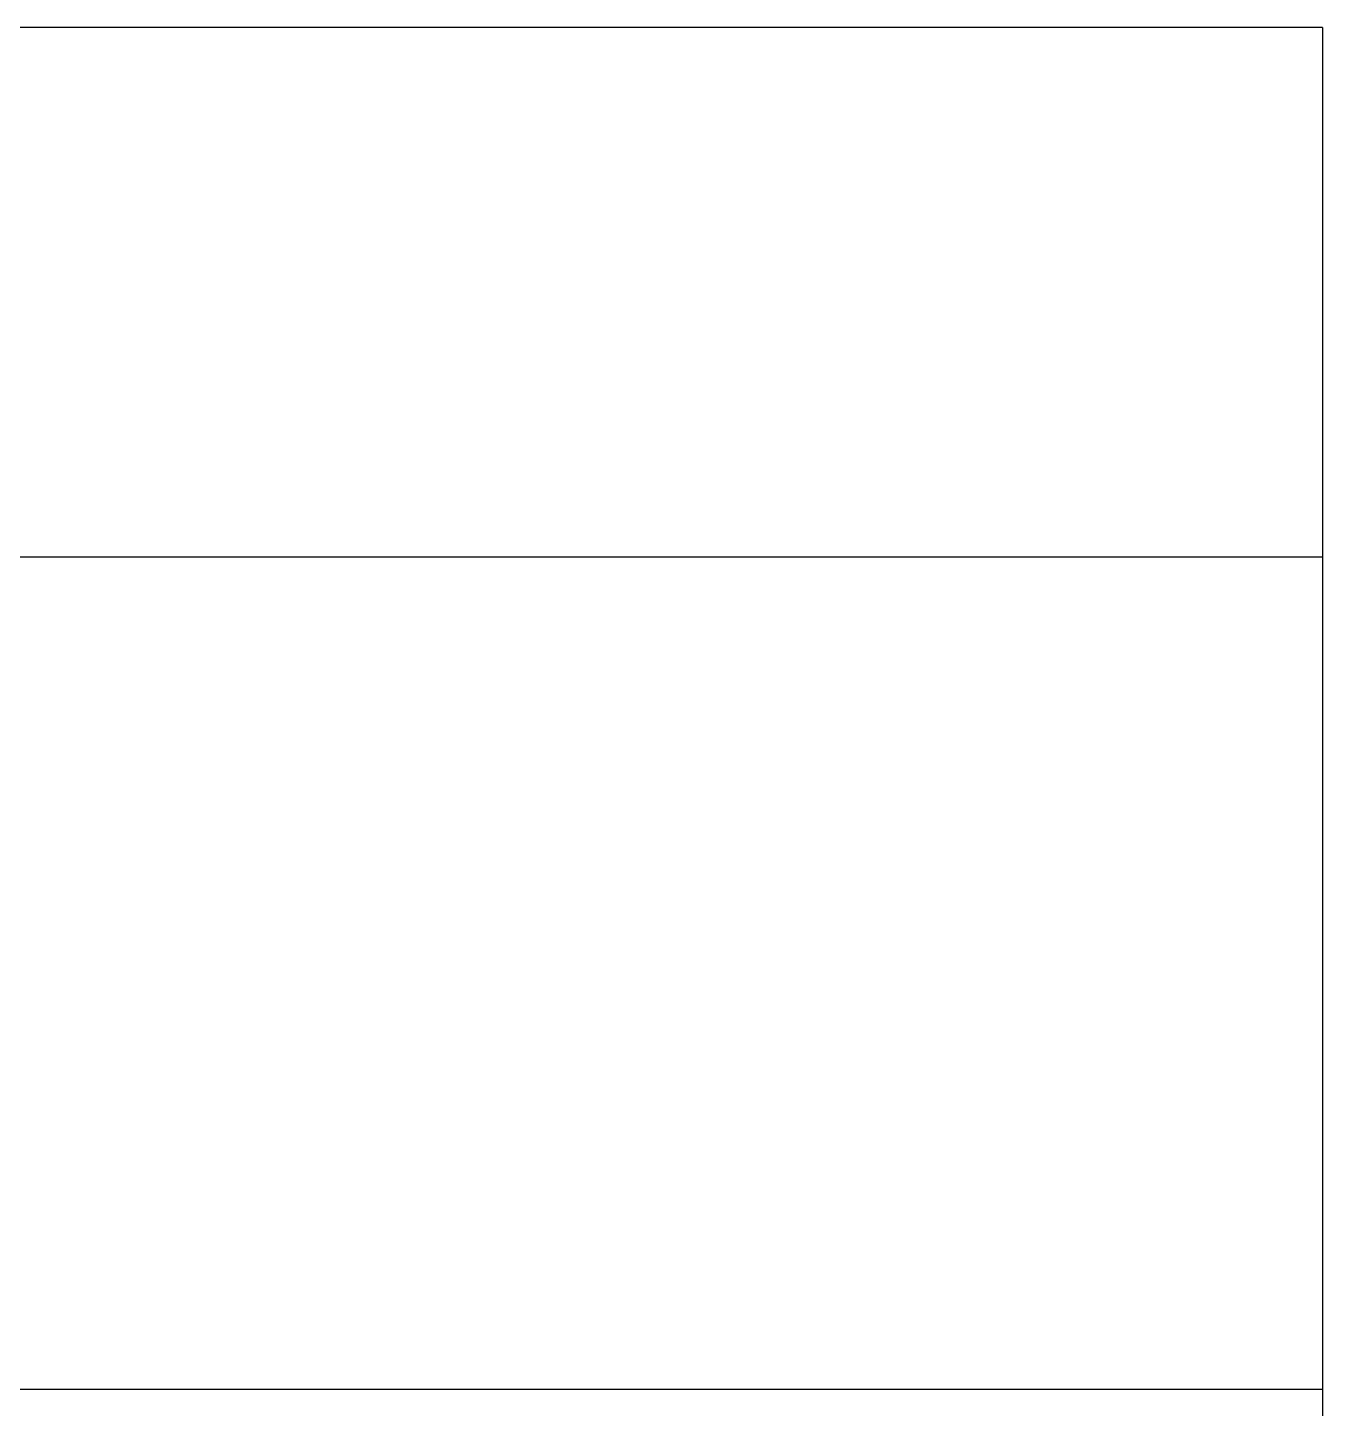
# Model space of a CAD drawing. Header units: millimetres. Extents: x 5 to 430, y 5 to 292.
# Drawn here: x 115.434 to 118.857, y 128.926 to 132.576 of the extents above; entities that cross this region are included whole.
import ezdxf

# ---------------------------------------------------------------- set-up
doc = ezdxf.new("R2010")
doc.units = ezdxf.units.MM
doc.layers.add('VISIBLE', color=7, linetype='CONTINUOUS')

msp = doc.modelspace()

# ---------------------------------------------------------------- linework, layer by layer
at = {"layer": 'VISIBLE'}
for p, q in [((118.856583, 132.575823), (98.856583, 132.575823)), ((118.856583, 132.575823), (98.856583, 132.575823)), ((118.856583, 132.575823), (98.856583, 132.575823)), ((118.856583, 132.575823), (98.856583, 132.575823)), ((118.856583, 132.575823), (118.856583, 127.575823)), ((118.856583, 132.575823), (118.856583, 127.575823)), ((118.856583, 132.575823), (118.856583, 127.575823)), ((118.856583, 132.575823), (118.856583, 127.575823)), ((118.856583, 131.175823), (112.056583, 131.175823)), ((118.856583, 131.175823), (112.056583, 131.175823)), ((118.856583, 131.175823), (112.056583, 131.175823)), ((118.856583, 131.175823), (112.056583, 131.175823)), ((118.856583, 131.175823), (112.056583, 131.175823)), ((118.856583, 131.175823), (112.056583, 131.175823)), ((118.856583, 131.175823), (112.056583, 131.175823)), ((118.856583, 131.175823), (112.056583, 131.175823)), ((118.856583, 131.175823), (112.056583, 131.175823)), ((118.856583, 131.175823), (112.056583, 131.175823)), ((118.856583, 131.175823), (112.056583, 131.175823)), ((118.856583, 131.175823), (112.056583, 131.175823)), ((118.856583, 131.175823), (112.056583, 131.175823)), ((118.856583, 131.175823), (112.056583, 131.175823)), ((118.856583, 131.175823), (112.056583, 131.175823)), ((118.856583, 131.175823), (112.056583, 131.175823)), ((118.856583, 131.175823), (112.056583, 131.175823)), ((118.856583, 131.175823), (112.056583, 131.175823)), ((118.856583, 131.175823), (112.056583, 131.175823)), ((118.856583, 131.175823), (112.056583, 131.175823)), ((118.856583, 131.175823), (112.056583, 131.175823)), ((118.856583, 131.175823), (112.056583, 131.175823)), ((118.856583, 131.175823), (112.056583, 131.175823)), ((118.856583, 131.175823), (112.056583, 131.175823)), ((118.856583, 131.175823), (112.056583, 131.175823)), ((118.856583, 131.175823), (112.056583, 131.175823)), ((118.856583, 131.175823), (112.056583, 131.175823)), ((118.856583, 131.175823), (112.056583, 131.175823)), ((118.856583, 131.175823), (112.056583, 131.175823)), ((118.856583, 131.175823), (112.056583, 131.175823)), ((118.856583, 131.175823), (112.056583, 131.175823)), ((118.856583, 131.175823), (112.056583, 131.175823)), ((118.856583, 131.175823), (112.056583, 131.175823)), ((118.856583, 131.175823), (112.056583, 131.175823)), ((118.856583, 131.175823), (112.056583, 131.175823)), ((118.856583, 131.175823), (112.056583, 131.175823)), ((118.856583, 131.175823), (112.056583, 131.175823)), ((118.856583, 131.175823), (112.056583, 131.175823)), ((118.856583, 131.175823), (112.056583, 131.175823)), ((118.856583, 131.175823), (112.056583, 131.175823)), ((118.856583, 131.175823), (112.056583, 131.175823)), ((118.856583, 131.175823), (112.056583, 131.175823)), ((118.856583, 131.175823), (112.056583, 131.175823)), ((118.856583, 131.175823), (112.056583, 131.175823)), ((118.856583, 131.175823), (112.056583, 131.175823)), ((118.856583, 131.175823), (112.056583, 131.175823)), ((118.856583, 131.175823), (112.056583, 131.175823)), ((118.856583, 131.175823), (112.056583, 131.175823)), ((118.856583, 131.175823), (112.056583, 131.175823)), ((118.856583, 131.175823), (112.056583, 131.175823)), ((118.856583, 131.175823), (112.056583, 131.175823)), ((118.856583, 131.175823), (112.056583, 131.175823)), ((118.856583, 131.175823), (112.056583, 131.175823)), ((118.856583, 131.175823), (112.056583, 131.175823)), ((118.856583, 131.175823), (112.056583, 131.175823)), ((118.856583, 131.175823), (112.056583, 131.175823)), ((118.856583, 131.175823), (112.056583, 131.175823)), ((118.856583, 131.175823), (112.056583, 131.175823)), ((118.856583, 131.175823), (112.056583, 131.175823)), ((118.856583, 131.175823), (112.056583, 131.175823)), ((118.856583, 131.175823), (112.056583, 131.175823)), ((118.856583, 131.175823), (112.056583, 131.175823)), ((118.856583, 131.175823), (112.056583, 131.175823)), ((118.856583, 131.175823), (112.056583, 131.175823)), ((118.856583, 131.175823), (112.056583, 131.175823)), ((118.856583, 131.175823), (112.056583, 131.175823)), ((118.856583, 131.175823), (112.056583, 131.175823)), ((118.856583, 131.175823), (112.056583, 131.175823)), ((118.856583, 131.175823), (112.056583, 131.175823)), ((118.856583, 131.175823), (112.056583, 131.175823)), ((118.856583, 131.175823), (112.056583, 131.175823)), ((118.856583, 131.175823), (112.056583, 131.175823)), ((118.856583, 131.175823), (112.056583, 131.175823)), ((118.856583, 131.175823), (112.056583, 131.175823)), ((118.856583, 131.175823), (112.056583, 131.175823)), ((118.856583, 131.175823), (112.056583, 131.175823)), ((118.856583, 131.175823), (112.056583, 131.175823)), ((118.856583, 131.175823), (112.056583, 131.175823)), ((118.856583, 131.175823), (112.056583, 131.175823)), ((118.856583, 131.175823), (112.056583, 131.175823)), ((118.856583, 131.175823), (112.056583, 131.175823)), ((118.856583, 131.175823), (112.056583, 131.175823)), ((118.856583, 131.175823), (112.056583, 131.175823)), ((118.856583, 131.175823), (112.056583, 131.175823)), ((118.856583, 131.175823), (112.056583, 131.175823)), ((118.856583, 131.175823), (112.056583, 131.175823)), ((118.856583, 131.175823), (112.056583, 131.175823)), ((118.856583, 131.175823), (112.056583, 131.175823)), ((118.856583, 131.175823), (112.056583, 131.175823)), ((118.856583, 131.175823), (112.056583, 131.175823)), ((118.856583, 131.175823), (112.056583, 131.175823)), ((118.856583, 131.175823), (112.056583, 131.175823)), ((118.856583, 131.175823), (112.056583, 131.175823)), ((118.856583, 131.175823), (112.056583, 131.175823)), ((118.856583, 131.175823), (112.056583, 131.175823)), ((118.856583, 131.175823), (112.056583, 131.175823)), ((118.856583, 131.175823), (112.056583, 131.175823)), ((118.856583, 131.175823), (112.056583, 131.175823)), ((118.856583, 131.175823), (112.056583, 131.175823)), ((118.856583, 131.175823), (112.056583, 131.175823)), ((118.856583, 131.175823), (112.056583, 131.175823)), ((118.856583, 131.175823), (112.056583, 131.175823)), ((118.856583, 131.175823), (112.056583, 131.175823)), ((118.856583, 131.175823), (112.056583, 131.175823)), ((118.856583, 131.175823), (112.056583, 131.175823)), ((118.856583, 131.175823), (112.056583, 131.175823)), ((118.856583, 131.175823), (112.056583, 131.175823)), ((118.856583, 131.175823), (112.056583, 131.175823)), ((118.856583, 131.175823), (112.056583, 131.175823)), ((118.856583, 131.175823), (112.056583, 131.175823)), ((118.856583, 131.175823), (112.056583, 131.175823)), ((118.856583, 131.175823), (112.056583, 131.175823)), ((118.856583, 131.175823), (112.056583, 131.175823)), ((118.856583, 131.175823), (112.056583, 131.175823)), ((118.856583, 131.175823), (112.056583, 131.175823)), ((118.856583, 131.175823), (112.056583, 131.175823)), ((118.856583, 131.175823), (112.056583, 131.175823)), ((118.856583, 131.175823), (112.056583, 131.175823)), ((118.856583, 131.175823), (112.056583, 131.175823)), ((118.856583, 131.175823), (112.056583, 131.175823)), ((118.856583, 131.175823), (112.056583, 131.175823)), ((118.856583, 131.175823), (112.056583, 131.175823)), ((118.856583, 131.175823), (112.056583, 131.175823)), ((118.856583, 131.175823), (112.056583, 131.175823)), ((118.856583, 131.175823), (112.056583, 131.175823)), ((118.856583, 131.175823), (112.056583, 131.175823)), ((118.856583, 131.175823), (112.056583, 131.175823)), ((118.856583, 131.175823), (112.056583, 131.175823)), ((118.856583, 131.175823), (112.056583, 131.175823)), ((118.856583, 131.175823), (112.056583, 131.175823)), ((118.856583, 131.175823), (112.056583, 131.175823)), ((118.856583, 131.175823), (112.056583, 131.175823)), ((118.856583, 131.175823), (112.056583, 131.175823)), ((118.856583, 131.175823), (112.056583, 131.175823)), ((118.856583, 131.175823), (112.056583, 131.175823)), ((118.856583, 131.175823), (112.056583, 131.175823)), ((118.856583, 131.175823), (112.056583, 131.175823)), ((118.856583, 131.175823), (112.056583, 131.175823)), ((118.856583, 131.175823), (112.056583, 131.175823)), ((118.856583, 131.175823), (112.056583, 131.175823)), ((118.856583, 131.175823), (112.056583, 131.175823)), ((118.856583, 131.175823), (112.056583, 131.175823)), ((118.856583, 131.175823), (112.056583, 131.175823)), ((118.856583, 131.175823), (112.056583, 131.175823)), ((118.856583, 131.175823), (118.856583, 128.975823)), ((118.856583, 131.175823), (118.856583, 128.975823)), ((118.856583, 131.175823), (118.856583, 128.975823)), ((118.856583, 131.175823), (118.856583, 128.975823)), ((118.856583, 131.175823), (118.856583, 128.975823)), ((118.856583, 131.175823), (118.856583, 128.975823)), ((118.856583, 131.175823), (118.856583, 128.975823)), ((118.856583, 131.175823), (118.856583, 128.975823)), ((118.856583, 131.175823), (118.856583, 128.975823)), ((118.856583, 131.175823), (118.856583, 128.975823)), ((118.856583, 131.175823), (118.856583, 128.975823)), ((118.856583, 131.175823), (118.856583, 128.975823)), ((118.856583, 131.175823), (118.856583, 128.975823)), ((118.856583, 131.175823), (118.856583, 128.975823)), ((118.856583, 131.175823), (118.856583, 128.975823)), ((118.856583, 131.175823), (118.856583, 128.975823)), ((118.856583, 131.175823), (118.856583, 128.975823)), ((118.856583, 131.175823), (118.856583, 128.975823)), ((118.856583, 131.175823), (118.856583, 128.975823)), ((118.856583, 131.175823), (118.856583, 128.975823)), ((118.856583, 131.175823), (118.856583, 128.975823)), ((118.856583, 131.175823), (118.856583, 128.975823)), ((118.856583, 131.175823), (118.856583, 128.975823)), ((118.856583, 131.175823), (118.856583, 128.975823)), ((118.856583, 131.175823), (118.856583, 128.975823)), ((118.856583, 131.175823), (118.856583, 128.975823)), ((118.856583, 131.175823), (118.856583, 128.975823)), ((118.856583, 131.175823), (118.856583, 128.975823)), ((118.856583, 131.175823), (118.856583, 128.975823)), ((118.856583, 131.175823), (118.856583, 128.975823)), ((118.856583, 131.175823), (118.856583, 128.975823)), ((118.856583, 131.175823), (118.856583, 128.975823)), ((118.856583, 131.175823), (118.856583, 128.975823)), ((118.856583, 131.175823), (118.856583, 128.975823)), ((118.856583, 131.175823), (118.856583, 128.975823)), ((118.856583, 131.175823), (118.856583, 128.975823)), ((118.856583, 131.175823), (118.856583, 128.975823)), ((118.856583, 131.175823), (118.856583, 128.975823)), ((118.856583, 131.175823), (118.856583, 128.975823)), ((118.856583, 131.175823), (118.856583, 128.975823)), ((118.856583, 131.175823), (118.856583, 128.975823)), ((118.856583, 131.175823), (118.856583, 128.975823)), ((118.856583, 131.175823), (118.856583, 128.975823)), ((118.856583, 131.175823), (118.856583, 128.975823)), ((118.856583, 131.175823), (118.856583, 128.975823)), ((118.856583, 131.175823), (118.856583, 128.975823)), ((118.856583, 131.175823), (118.856583, 128.975823)), ((118.856583, 131.175823), (118.856583, 128.975823)), ((118.856583, 131.175823), (118.856583, 128.975823)), ((118.856583, 131.175823), (118.856583, 128.975823)), ((118.856583, 131.175823), (118.856583, 128.975823)), ((118.856583, 131.175823), (118.856583, 128.975823)), ((118.856583, 131.175823), (118.856583, 128.975823)), ((118.856583, 131.175823), (118.856583, 128.975823)), ((118.856583, 131.175823), (118.856583, 128.975823)), ((118.856583, 131.175823), (118.856583, 128.975823)), ((118.856583, 131.175823), (118.856583, 128.975823)), ((118.856583, 131.175823), (118.856583, 128.975823)), ((118.856583, 131.175823), (118.856583, 128.975823)), ((118.856583, 131.175823), (118.856583, 128.975823)), ((118.856583, 131.175823), (118.856583, 128.975823)), ((118.856583, 131.175823), (118.856583, 128.975823)), ((118.856583, 131.175823), (118.856583, 128.975823)), ((118.856583, 131.175823), (118.856583, 128.975823)), ((118.856583, 131.175823), (118.856583, 128.975823)), ((118.856583, 131.175823), (118.856583, 128.975823)), ((118.856583, 131.175823), (118.856583, 128.975823)), ((118.856583, 131.175823), (118.856583, 128.975823)), ((118.856583, 131.175823), (118.856583, 128.975823)), ((118.856583, 131.175823), (118.856583, 128.975823)), ((118.856583, 131.175823), (118.856583, 128.975823)), ((118.856583, 131.175823), (118.856583, 128.975823)), ((118.856583, 131.175823), (118.856583, 128.975823)), ((118.856583, 131.175823), (118.856583, 128.975823)), ((118.856583, 131.175823), (118.856583, 128.975823)), ((118.856583, 131.175823), (118.856583, 128.975823)), ((118.856583, 131.175823), (118.856583, 128.975823)), ((118.856583, 131.175823), (118.856583, 128.975823)), ((118.856583, 131.175823), (118.856583, 128.975823)), ((118.856583, 131.175823), (118.856583, 128.975823)), ((118.856583, 131.175823), (118.856583, 128.975823)), ((118.856583, 131.175823), (118.856583, 128.975823)), ((118.856583, 131.175823), (118.856583, 128.975823)), ((118.856583, 131.175823), (118.856583, 128.975823)), ((118.856583, 131.175823), (118.856583, 128.975823)), ((118.856583, 131.175823), (118.856583, 128.975823)), ((118.856583, 131.175823), (118.856583, 128.975823)), ((118.856583, 131.175823), (118.856583, 128.975823)), ((118.856583, 131.175823), (118.856583, 128.975823)), ((118.856583, 131.175823), (118.856583, 128.975823)), ((118.856583, 131.175823), (118.856583, 128.975823)), ((118.856583, 131.175823), (118.856583, 128.975823)), ((118.856583, 131.175823), (118.856583, 128.975823)), ((118.856583, 131.175823), (118.856583, 128.975823)), ((118.856583, 131.175823), (118.856583, 128.975823)), ((118.856583, 131.175823), (118.856583, 128.975823)), ((118.856583, 131.175823), (118.856583, 128.975823)), ((118.856583, 131.175823), (118.856583, 128.975823)), ((118.856583, 131.175823), (118.856583, 128.975823)), ((118.856583, 131.175823), (118.856583, 128.975823)), ((118.856583, 131.175823), (118.856583, 128.975823)), ((118.856583, 131.175823), (118.856583, 128.975823)), ((118.856583, 131.175823), (118.856583, 128.975823)), ((118.856583, 131.175823), (118.856583, 128.975823)), ((118.856583, 131.175823), (118.856583, 128.975823)), ((118.856583, 131.175823), (118.856583, 128.975823)), ((118.856583, 131.175823), (118.856583, 128.975823)), ((118.856583, 131.175823), (118.856583, 128.975823)), ((118.856583, 131.175823), (118.856583, 128.975823)), ((118.856583, 131.175823), (118.856583, 128.975823)), ((118.856583, 131.175823), (118.856583, 128.975823)), ((118.856583, 131.175823), (118.856583, 128.975823)), ((118.856583, 131.175823), (118.856583, 128.975823)), ((118.856583, 131.175823), (118.856583, 128.975823)), ((118.856583, 131.175823), (118.856583, 128.975823)), ((118.856583, 131.175823), (118.856583, 128.975823)), ((118.856583, 131.175823), (118.856583, 128.975823)), ((118.856583, 131.175823), (118.856583, 128.975823)), ((118.856583, 131.175823), (118.856583, 128.975823)), ((118.856583, 131.175823), (118.856583, 128.975823)), ((118.856583, 131.175823), (118.856583, 128.975823)), ((118.856583, 131.175823), (118.856583, 128.975823)), ((118.856583, 131.175823), (118.856583, 128.975823)), ((118.856583, 131.175823), (118.856583, 128.975823)), ((118.856583, 131.175823), (118.856583, 128.975823)), ((118.856583, 131.175823), (118.856583, 128.975823)), ((118.856583, 131.175823), (118.856583, 128.975823)), ((118.856583, 131.175823), (118.856583, 128.975823)), ((118.856583, 131.175823), (118.856583, 128.975823)), ((118.856583, 131.175823), (118.856583, 128.975823)), ((118.856583, 131.175823), (118.856583, 128.975823)), ((118.856583, 131.175823), (118.856583, 128.975823)), ((118.856583, 131.175823), (118.856583, 128.975823)), ((118.856583, 131.175823), (118.856583, 128.975823)), ((118.856583, 131.175823), (118.856583, 128.975823)), ((118.856583, 131.175823), (118.856583, 128.975823)), ((118.856583, 131.175823), (118.856583, 128.975823)), ((118.856583, 131.175823), (118.856583, 128.975823)), ((118.856583, 131.175823), (118.856583, 128.975823)), ((118.856583, 131.175823), (118.856583, 128.975823)), ((118.856583, 131.175823), (118.856583, 128.975823)), ((118.856583, 131.175823), (118.856583, 128.975823)), ((118.856583, 131.175823), (118.856583, 128.975823)), ((118.856583, 131.175823), (118.856583, 128.975823)), ((118.856583, 128.975823), (112.056583, 128.975823)), ((118.856583, 128.975823), (112.056583, 128.975823)), ((118.856583, 128.975823), (112.056583, 128.975823)), ((118.856583, 128.975823), (112.056583, 128.975823)), ((118.856583, 128.975823), (112.056583, 128.975823)), ((118.856583, 128.975823), (112.056583, 128.975823)), ((118.856583, 128.975823), (112.056583, 128.975823)), ((118.856583, 128.975823), (112.056583, 128.975823)), ((118.856583, 128.975823), (112.056583, 128.975823)), ((118.856583, 128.975823), (112.056583, 128.975823)), ((118.856583, 128.975823), (112.056583, 128.975823)), ((118.856583, 128.975823), (112.056583, 128.975823)), ((118.856583, 128.975823), (112.056583, 128.975823)), ((118.856583, 128.975823), (112.056583, 128.975823)), ((118.856583, 128.975823), (112.056583, 128.975823)), ((118.856583, 128.975823), (112.056583, 128.975823)), ((118.856583, 128.975823), (112.056583, 128.975823)), ((118.856583, 128.975823), (112.056583, 128.975823)), ((118.856583, 128.975823), (112.056583, 128.975823)), ((118.856583, 128.975823), (112.056583, 128.975823)), ((118.856583, 128.975823), (112.056583, 128.975823)), ((118.856583, 128.975823), (112.056583, 128.975823)), ((118.856583, 128.975823), (112.056583, 128.975823)), ((118.856583, 128.975823), (112.056583, 128.975823)), ((118.856583, 128.975823), (112.056583, 128.975823)), ((118.856583, 128.975823), (112.056583, 128.975823)), ((118.856583, 128.975823), (112.056583, 128.975823)), ((118.856583, 128.975823), (112.056583, 128.975823)), ((118.856583, 128.975823), (112.056583, 128.975823)), ((118.856583, 128.975823), (112.056583, 128.975823)), ((118.856583, 128.975823), (112.056583, 128.975823)), ((118.856583, 128.975823), (112.056583, 128.975823)), ((118.856583, 128.975823), (112.056583, 128.975823)), ((118.856583, 128.975823), (112.056583, 128.975823)), ((118.856583, 128.975823), (112.056583, 128.975823)), ((118.856583, 128.975823), (112.056583, 128.975823)), ((118.856583, 128.975823), (112.056583, 128.975823)), ((118.856583, 128.975823), (112.056583, 128.975823)), ((118.856583, 128.975823), (112.056583, 128.975823)), ((118.856583, 128.975823), (112.056583, 128.975823)), ((118.856583, 128.975823), (112.056583, 128.975823)), ((118.856583, 128.975823), (112.056583, 128.975823)), ((118.856583, 128.975823), (112.056583, 128.975823)), ((118.856583, 128.975823), (112.056583, 128.975823)), ((118.856583, 128.975823), (112.056583, 128.975823)), ((118.856583, 128.975823), (112.056583, 128.975823)), ((118.856583, 128.975823), (112.056583, 128.975823)), ((118.856583, 128.975823), (112.056583, 128.975823)), ((118.856583, 128.975823), (112.056583, 128.975823)), ((118.856583, 128.975823), (112.056583, 128.975823)), ((118.856583, 128.975823), (112.056583, 128.975823)), ((118.856583, 128.975823), (112.056583, 128.975823)), ((118.856583, 128.975823), (112.056583, 128.975823)), ((118.856583, 128.975823), (112.056583, 128.975823)), ((118.856583, 128.975823), (112.056583, 128.975823)), ((118.856583, 128.975823), (112.056583, 128.975823)), ((118.856583, 128.975823), (112.056583, 128.975823)), ((118.856583, 128.975823), (112.056583, 128.975823)), ((118.856583, 128.975823), (112.056583, 128.975823)), ((118.856583, 128.975823), (112.056583, 128.975823)), ((118.856583, 128.975823), (112.056583, 128.975823)), ((118.856583, 128.975823), (112.056583, 128.975823)), ((118.856583, 128.975823), (112.056583, 128.975823)), ((118.856583, 128.975823), (112.056583, 128.975823)), ((118.856583, 128.975823), (112.056583, 128.975823)), ((118.856583, 128.975823), (112.056583, 128.975823)), ((118.856583, 128.975823), (112.056583, 128.975823)), ((118.856583, 128.975823), (112.056583, 128.975823)), ((118.856583, 128.975823), (112.056583, 128.975823)), ((118.856583, 128.975823), (112.056583, 128.975823)), ((118.856583, 128.975823), (112.056583, 128.975823)), ((118.856583, 128.975823), (112.056583, 128.975823)), ((118.856583, 128.975823), (112.056583, 128.975823)), ((118.856583, 128.975823), (112.056583, 128.975823)), ((118.856583, 128.975823), (112.056583, 128.975823)), ((118.856583, 128.975823), (112.056583, 128.975823)), ((118.856583, 128.975823), (112.056583, 128.975823)), ((118.856583, 128.975823), (112.056583, 128.975823)), ((118.856583, 128.975823), (112.056583, 128.975823)), ((118.856583, 128.975823), (112.056583, 128.975823)), ((118.856583, 128.975823), (112.056583, 128.975823)), ((118.856583, 128.975823), (112.056583, 128.975823)), ((118.856583, 128.975823), (112.056583, 128.975823)), ((118.856583, 128.975823), (112.056583, 128.975823)), ((118.856583, 128.975823), (112.056583, 128.975823)), ((118.856583, 128.975823), (112.056583, 128.975823)), ((118.856583, 128.975823), (112.056583, 128.975823)), ((118.856583, 128.975823), (112.056583, 128.975823)), ((118.856583, 128.975823), (112.056583, 128.975823)), ((118.856583, 128.975823), (112.056583, 128.975823)), ((118.856583, 128.975823), (112.056583, 128.975823)), ((118.856583, 128.975823), (112.056583, 128.975823)), ((118.856583, 128.975823), (112.056583, 128.975823)), ((118.856583, 128.975823), (112.056583, 128.975823)), ((118.856583, 128.975823), (112.056583, 128.975823)), ((118.856583, 128.975823), (112.056583, 128.975823)), ((118.856583, 128.975823), (112.056583, 128.975823)), ((118.856583, 128.975823), (112.056583, 128.975823)), ((118.856583, 128.975823), (112.056583, 128.975823)), ((118.856583, 128.975823), (112.056583, 128.975823)), ((118.856583, 128.975823), (112.056583, 128.975823)), ((118.856583, 128.975823), (112.056583, 128.975823)), ((118.856583, 128.975823), (112.056583, 128.975823)), ((118.856583, 128.975823), (112.056583, 128.975823)), ((118.856583, 128.975823), (112.056583, 128.975823)), ((118.856583, 128.975823), (112.056583, 128.975823)), ((118.856583, 128.975823), (112.056583, 128.975823)), ((118.856583, 128.975823), (112.056583, 128.975823)), ((118.856583, 128.975823), (112.056583, 128.975823)), ((118.856583, 128.975823), (112.056583, 128.975823)), ((118.856583, 128.975823), (112.056583, 128.975823)), ((118.856583, 128.975823), (112.056583, 128.975823)), ((118.856583, 128.975823), (112.056583, 128.975823)), ((118.856583, 128.975823), (112.056583, 128.975823)), ((118.856583, 128.975823), (112.056583, 128.975823)), ((118.856583, 128.975823), (112.056583, 128.975823)), ((118.856583, 128.975823), (112.056583, 128.975823)), ((118.856583, 128.975823), (112.056583, 128.975823)), ((118.856583, 128.975823), (112.056583, 128.975823)), ((118.856583, 128.975823), (112.056583, 128.975823)), ((118.856583, 128.975823), (112.056583, 128.975823)), ((118.856583, 128.975823), (112.056583, 128.975823)), ((118.856583, 128.975823), (112.056583, 128.975823)), ((118.856583, 128.975823), (112.056583, 128.975823)), ((118.856583, 128.975823), (112.056583, 128.975823)), ((118.856583, 128.975823), (112.056583, 128.975823)), ((118.856583, 128.975823), (112.056583, 128.975823)), ((118.856583, 128.975823), (112.056583, 128.975823)), ((118.856583, 128.975823), (112.056583, 128.975823)), ((118.856583, 128.975823), (112.056583, 128.975823)), ((118.856583, 128.975823), (112.056583, 128.975823)), ((118.856583, 128.975823), (112.056583, 128.975823)), ((118.856583, 128.975823), (112.056583, 128.975823)), ((118.856583, 128.975823), (112.056583, 128.975823)), ((118.856583, 128.975823), (112.056583, 128.975823)), ((118.856583, 128.975823), (112.056583, 128.975823)), ((118.856583, 128.975823), (112.056583, 128.975823)), ((118.856583, 128.975823), (112.056583, 128.975823)), ((118.856583, 128.975823), (112.056583, 128.975823)), ((118.856583, 128.975823), (112.056583, 128.975823)), ((118.856583, 128.975823), (112.056583, 128.975823)), ((118.856583, 128.975823), (112.056583, 128.975823)), ((118.856583, 128.975823), (112.056583, 128.975823)), ((118.856583, 128.975823), (112.056583, 128.975823))]:
    msp.add_line(p, q, dxfattribs=at)

doc.saveas('drawing.dxf')
